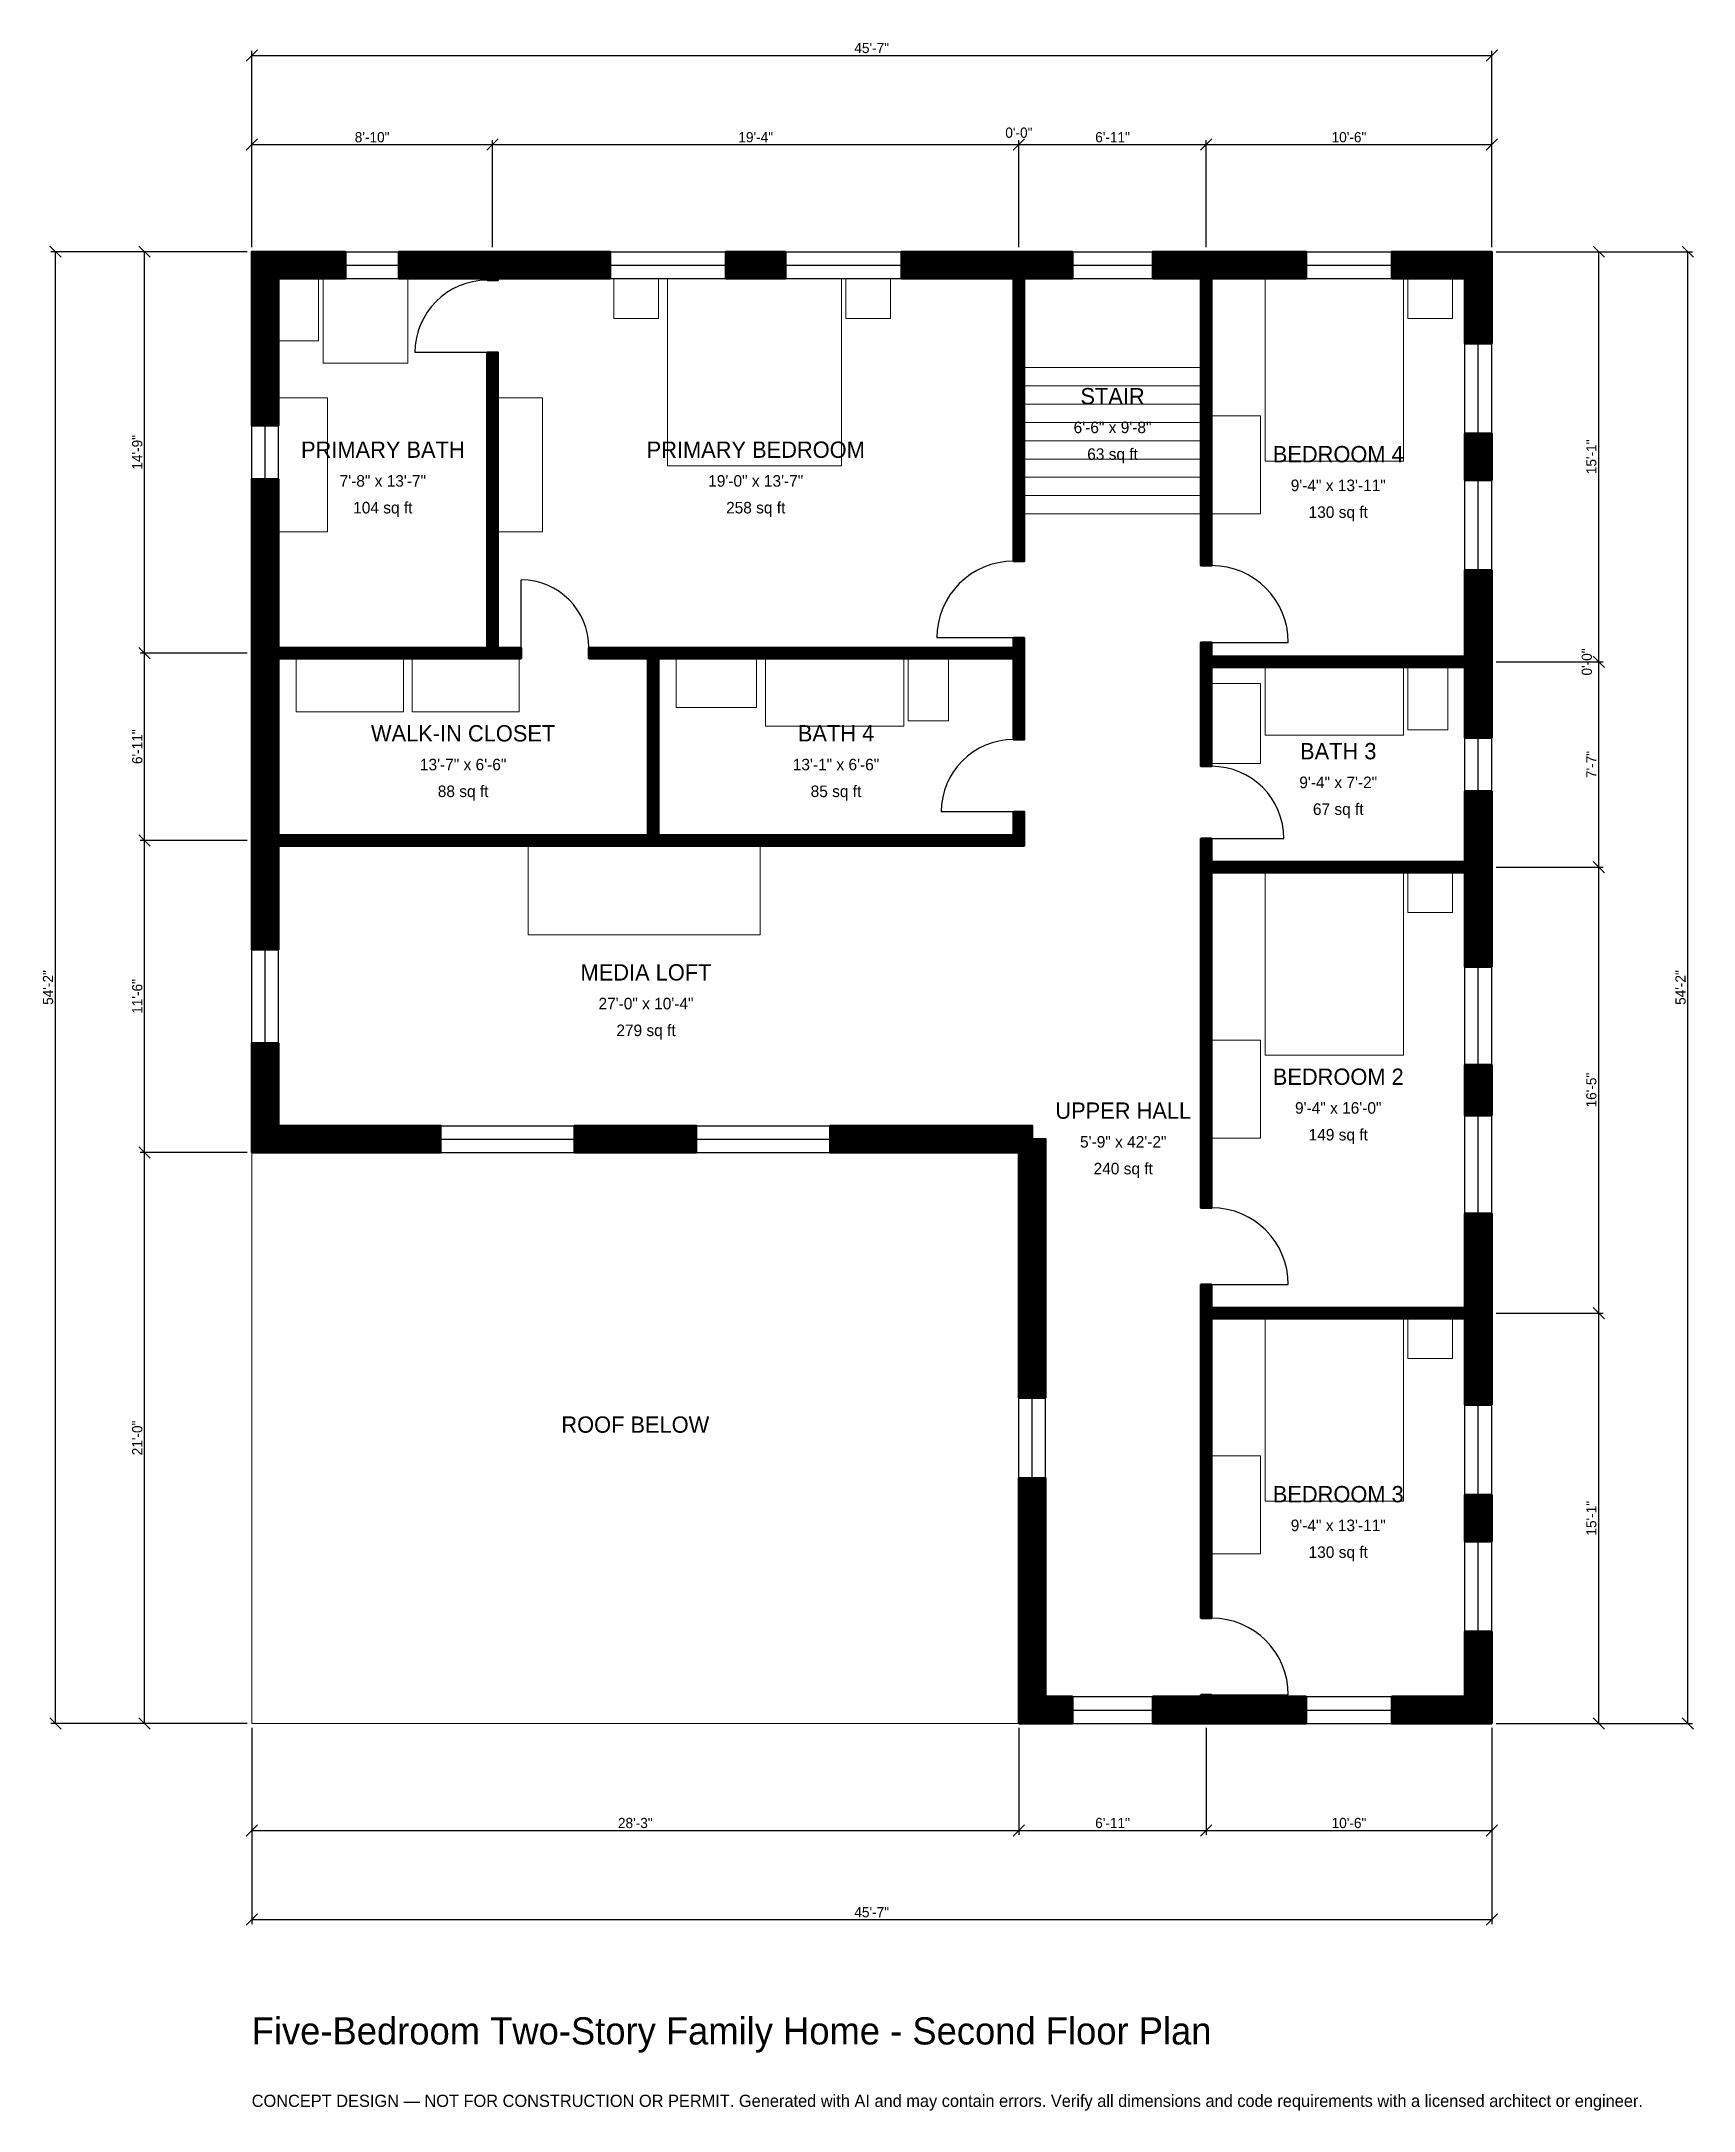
# Model space of a CAD drawing. Header units: inches. Extents: x -93 to 636, y -171 to 742.
import ezdxf
from ezdxf.enums import TextEntityAlignment as Align

# ---------------------------------------------------------------- set-up
doc = ezdxf.new("R2010")
doc.units = ezdxf.units.IN
doc.header["$MEASUREMENT"] = 0
doc.linetypes.add('DASHED', pattern=[0.6, 0.5, -0.1])
for name, color, linetype, lineweight in [('A-ANNO-DIMS', 1, 'Continuous', 13), ('A-ANNO-TEXT', 7, 'Continuous', 18), ('A-AREA-IDEN', 7, 'Continuous', 18), ('A-DOOR', 2, 'Continuous', 25), ('A-FLOR-FIXT', 9, 'Continuous', 13), ('A-FLOR-STRS', 3, 'Continuous', 18), ('A-FURN', 9, 'Continuous', 13), ('A-GLAZ', 4, 'Continuous', 25), ('A-SITE-PAVE', 8, 'Continuous', 13), ('A-WALL', 7, 'Continuous', 50), ('A-WALL-PATT', 8, 'Continuous', 13)]:
    doc.layers.add(name, color=color, linetype=linetype, lineweight=lineweight)
doc.dimstyles.new('PLAN', dxfattribs={"dimtxt": 4.5, "dimasz": 3, "dimexe": 2, "dimexo": 2, "dimgap": 1, "dimtad": 1, "dimdec": 0, "dimlunit": 4, "dimtsz": 2.5, "dimcen": 2.5, "dimclrd": 1, "dimclre": 1, "dimazin": 3, "dimtfac": 1, "dimtmove": 0, "dimatfit": 3})

msp = doc.modelspace()

# ---------------------------------------------------------------- hatches: boundary and pattern name
at = {"layer": 'A-WALL-PATT'}
h = msp.add_hatch(dxfattribs=at)
h.set_pattern_fill('ANSI31', color=8, scale=0.8)
h.paths.add_polyline_path([(0, 251.9685), (0, 251.9685), (0, 251.9685), (0, 263.7795), (0, 263.7795), (0, 300.1969), (11.811, 300.1969), (11.811, 263.7795), (83.3333, 263.7795), (83.3333, 251.9685), (11.811, 251.9685), (11.811, 251.9685), (0, 251.9685)])
h.paths.add_polyline_path([(0, 383.8583), (0, 387.4016), (0, 387.4016), (0, 392.126), (0, 392.126), (0, 395.6693), (0, 466.5354), (0, 470.0787), (0, 470.0787), (0, 474.8031), (0, 474.8031), (0, 478.3465), (0, 549.2126), (11.811, 549.2126), (11.811, 478.3465), (11.811, 474.8031), (103.937, 474.8031), (103.937, 605.1181), (108.6614, 605.1181), (108.6614, 474.8031), (118.8976, 474.8031), (118.8976, 470.0787), (108.6614, 470.0787), (103.937, 470.0787), (11.811, 470.0787), (11.811, 466.5354), (11.811, 395.6693), (11.811, 392.126), (174.8031, 392.126), (174.8031, 470.0787), (148.8189, 470.0787), (148.8189, 474.8031), (174.8031, 474.8031), (179.5276, 474.8031), (336.2205, 474.8031), (336.2205, 474.8031), (336.2205, 479.1339), (340.9449, 479.1339), (340.9449, 470.0787), (340.9449, 470.0787), (340.9449, 434.252), (336.2205, 434.252), (336.2205, 470.0787), (179.5276, 470.0787), (179.5276, 392.126), (336.2205, 392.126), (336.2205, 402.3622), (340.9449, 402.3622), (340.9449, 392.126), (340.9449, 387.4016), (336.2205, 387.4016), (179.5276, 387.4016), (174.8031, 387.4016), (11.811, 387.4016), (11.811, 383.8583), (11.811, 341.5354), (0, 341.5354), (0, 383.8583)])
h.paths.add_polyline_path([(0, 637.7953), (0, 637.7953), (0, 649.6063), (0, 649.6063), (0, 649.6063), (11.811, 649.6063), (11.811, 649.6063), (41.3386, 649.6063), (41.3386, 637.7953), (11.811, 637.7953), (11.811, 572.8346), (0, 572.8346), (0, 637.7953)])
h.paths.add_polyline_path([(100.3937, 649.6063), (103.937, 649.6063), (103.937, 649.6063), (108.6614, 649.6063), (108.6614, 649.6063), (112.2047, 649.6063), (158.1365, 649.6063), (158.1365, 637.7953), (112.2047, 637.7953), (108.6614, 637.7953), (108.6614, 637.0079), (103.937, 637.0079), (103.937, 637.7953), (100.3937, 637.7953), (64.9606, 637.7953), (64.9606, 649.6063), (100.3937, 649.6063)])
h.paths.add_polyline_path([(235.5643, 649.6063), (235.5643, 637.7953), (209.3176, 637.7953), (209.3176, 649.6063), (235.5643, 649.6063)])
h.paths.add_polyline_path([(332.6772, 649.6063), (336.2205, 649.6063), (336.2205, 649.6063), (340.9449, 649.6063), (340.9449, 649.6063), (344.4882, 649.6063), (362.2047, 649.6063), (362.2047, 637.7953), (344.4882, 637.7953), (340.9449, 637.7953), (340.9449, 522.0472), (340.9449, 522.0472), (340.9449, 512.9921), (336.2205, 512.9921), (336.2205, 517.3228), (336.2205, 517.3228), (336.2205, 637.7953), (332.6772, 637.7953), (286.7454, 637.7953), (286.7454, 649.6063), (332.6772, 649.6063)])
h.paths.add_polyline_path([(415.3543, 649.6063), (418.8976, 649.6063), (418.8976, 649.6063), (423.622, 649.6063), (423.622, 649.6063), (427.1654, 649.6063), (465.3543, 649.6063), (465.3543, 637.7953), (427.1654, 637.7953), (423.622, 637.7953), (423.622, 522.0472), (423.622, 517.3228), (423.622, 511.0236), (418.8976, 511.0236), (418.8976, 517.3228), (418.8976, 522.0472), (418.8976, 637.7953), (415.3543, 637.7953), (397.6378, 637.7953), (397.6378, 649.6063), (415.3543, 649.6063)])
h.paths.add_polyline_path([(535.4331, 649.6063), (535.4331, 649.6063), (547.2441, 649.6063), (547.2441, 649.6063), (547.2441, 649.6063), (547.2441, 637.7953), (547.2441, 637.7953), (547.2441, 609.1207), (535.4331, 609.1207), (535.4331, 637.7953), (503.1496, 637.7953), (503.1496, 649.6063), (535.4331, 649.6063)])
h.paths.add_polyline_path([(547.2441, 548.7533), (535.4331, 548.7533), (535.4331, 569.357), (547.2441, 569.357), (547.2441, 548.7533)])
h.paths.add_polyline_path([(547.2441, 474.4094), (547.2441, 470.8661), (547.2441, 470.8661), (547.2441, 466.1417), (547.2441, 466.1417), (547.2441, 462.5984), (547.2441, 435.0394), (535.4331, 435.0394), (535.4331, 462.5984), (535.4331, 466.1417), (423.622, 466.1417), (423.622, 422.4409), (418.8976, 422.4409), (418.8976, 466.1417), (418.8976, 466.1417), (418.8976, 470.8661), (418.8976, 477.1654), (423.622, 477.1654), (423.622, 470.8661), (535.4331, 470.8661), (535.4331, 474.4094), (535.4331, 508.9895), (547.2441, 508.9895), (547.2441, 474.4094)])
h.paths.add_polyline_path([(547.2441, 383.8583), (547.2441, 380.315), (547.2441, 380.315), (547.2441, 375.5906), (547.2441, 375.5906), (547.2441, 372.0472), (547.2441, 333.9895), (535.4331, 333.9895), (535.4331, 372.0472), (535.4331, 375.5906), (423.622, 375.5906), (423.622, 227.5591), (418.8976, 227.5591), (418.8976, 375.5906), (418.8976, 380.315), (418.8976, 390.5512), (423.622, 390.5512), (423.622, 380.315), (535.4331, 380.315), (535.4331, 383.8583), (535.4331, 411.4173), (547.2441, 411.4173), (547.2441, 383.8583)])
h.paths.add_polyline_path([(547.2441, 268.3727), (535.4331, 268.3727), (535.4331, 290.6824), (547.2441, 290.6824), (547.2441, 268.3727)])
h.paths.add_polyline_path([(547.2441, 187.0079), (547.2441, 183.4646), (547.2441, 183.4646), (547.2441, 178.7402), (547.2441, 178.7402), (547.2441, 175.1969), (547.2441, 140.6168), (535.4331, 140.6168), (535.4331, 175.1969), (535.4331, 178.7402), (423.622, 178.7402), (423.622, 46.4567), (418.8976, 46.4567), (418.8976, 178.7402), (418.8976, 183.4646), (418.8976, 193.7008), (423.622, 193.7008), (423.622, 183.4646), (535.4331, 183.4646), (535.4331, 187.0079), (535.4331, 225.0656), (547.2441, 225.0656), (547.2441, 187.0079)])
h.paths.add_polyline_path([(547.2441, 80.2493), (535.4331, 80.2493), (535.4331, 100.853), (547.2441, 100.853), (547.2441, 80.2493)])
h.paths.add_polyline_path([(547.2441, 11.811), (547.2441, 11.811), (547.2441, 0), (547.2441, 0), (547.2441, 0), (547.2441, 0), (535.4331, 0), (535.4331, 0), (503.1496, 0), (503.1496, 11.811), (535.4331, 11.811), (535.4331, 40.4856), (547.2441, 40.4856), (547.2441, 11.811)])
h.paths.add_polyline_path([(427.1654, 0), (423.622, 0), (423.622, 0), (418.8976, 0), (418.8976, 0), (415.3543, 0), (397.6378, 0), (397.6378, 11.811), (415.3543, 11.811), (418.8976, 11.811), (418.8976, 12.5984), (423.622, 12.5984), (423.622, 11.811), (427.1654, 11.811), (465.3543, 11.811), (465.3543, 0), (427.1654, 0)])
h.paths.add_polyline_path([(350.3937, 0), (350.3937, 0), (338.5827, 0), (338.5827, 0), (338.5826, 0), (338.5826, 0), (338.5826, 11.811), (338.5827, 11.811), (338.5827, 108.2677), (350.3937, 108.2677), (350.3937, 11.811), (362.2047, 11.811), (362.2047, 0), (350.3937, 0)])
h.paths.add_polyline_path([(338.5827, 251.9685), (255.2493, 251.9685), (255.2493, 263.7795), (344.4882, 263.7795), (344.4882, 257.874), (350.3937, 257.874), (350.3937, 143.7008), (338.5827, 143.7008), (338.5827, 251.9685)])
h.paths.add_polyline_path([(142.3885, 251.9685), (142.3885, 263.7795), (196.1942, 263.7795), (196.1942, 251.9685), (142.3885, 251.9685)])

# ---------------------------------------------------------------- linework, layer by layer
at = {"layer": 'A-DOOR'}
for p, q in [((103.937, 605.1181), (72.0472, 605.1181)), ((118.8976, 474.8031), (118.8976, 504.7244)), ((336.2205, 479.1339), (302.3622, 479.1339)), ((423.622, 477.1654), (457.4803, 477.1654)), ((336.2205, 402.3622), (304.3307, 402.3622)), ((423.622, 390.5512), (455.5118, 390.5512)), ((423.622, 193.7008), (457.4803, 193.7008)), ((423.622, 12.5984), (457.4803, 12.5984))]:
    msp.add_line(p, q, dxfattribs=at)
for centre, radius, start, end in [((103.937, 605.1181), 31.8898, 90, 180), ((336.2205, 479.1339), 33.8583, 90, 180), ((118.8976, 474.8031), 29.9213, 0, 90), ((423.622, 477.1654), 33.8583, 0, 90), ((336.2205, 402.3622), 31.8898, 90, 180), ((423.622, 390.5512), 31.8898, 0, 90), ((423.622, 193.7008), 33.8583, 0, 90), ((423.622, 12.5984), 33.8583, 0, 90)]:
    msp.add_arc(centre, radius, start, end, dxfattribs=at)
at = {"layer": 'A-FLOR-FIXT'}
for points in [[(11.811, 610.2362), (29.5276, 610.2362), (29.5276, 637.7953), (11.811, 637.7953)], [(31.4961, 600.3937), (68.8976, 600.3937), (68.8976, 637.7953), (31.4961, 637.7953)], [(11.811, 525.9843), (33.4646, 525.9843), (33.4646, 585.0394), (11.811, 585.0394)], [(187.4016, 448.4252), (222.8346, 448.4252), (222.8346, 470.0787), (187.4016, 470.0787)], [(226.7717, 440.1575), (287.7953, 440.1575), (287.7953, 470.0787), (226.7717, 470.0787)], [(289.7638, 442.5197), (307.4803, 442.5197), (307.4803, 470.0787), (289.7638, 470.0787)], [(447.2441, 436.2205), (508.2677, 436.2205), (508.2677, 466.1417), (447.2441, 466.1417)], [(510.2362, 438.5827), (527.9528, 438.5827), (527.9528, 466.1417), (510.2362, 466.1417)], [(423.622, 423.622), (445.2756, 423.622), (445.2756, 459.0551), (423.622, 459.0551)]]:
    msp.add_lwpolyline(points, close=True, dxfattribs=at)
at = {"layer": 'A-FLOR-STRS'}
for p, q in [((340.9449, 598.4252), (418.8976, 598.4252)), ((340.9449, 590.3543), (418.8976, 590.3543)), ((340.9449, 582.2835), (418.8976, 582.2835)), ((340.9449, 574.2126), (418.8976, 574.2126)), ((340.9449, 566.1417), (418.8976, 566.1417)), ((340.9449, 558.0709), (418.8976, 558.0709)), ((340.9449, 550), (418.8976, 550)), ((340.9449, 541.9291), (418.8976, 541.9291)), ((340.9449, 533.8583), (418.8976, 533.8583))]:
    msp.add_line(p, q, dxfattribs=at)
at = {"layer": 'A-FURN'}
for points in [[(159.8425, 620.0787), (179.5276, 620.0787), (179.5276, 637.7953), (159.8425, 637.7953)], [(183.4646, 555.1181), (260.2362, 555.1181), (260.2362, 637.7953), (183.4646, 637.7953)], [(262.2047, 620.0787), (281.8898, 620.0787), (281.8898, 637.7953), (262.2047, 637.7953)], [(447.2441, 557.0866), (508.2677, 557.0866), (508.2677, 637.7953), (447.2441, 637.7953)], [(510.2362, 620.0787), (529.9213, 620.0787), (529.9213, 637.7953), (510.2362, 637.7953)], [(108.6614, 525.9843), (128.3465, 525.9843), (128.3465, 585.0394), (108.6614, 585.0394)], [(423.622, 533.8583), (445.2756, 533.8583), (445.2756, 577.1654), (423.622, 577.1654)], [(19.685, 446.4567), (66.9291, 446.4567), (66.9291, 470.0787), (19.685, 470.0787)], [(70.8661, 446.4567), (118.1102, 446.4567), (118.1102, 470.0787), (70.8661, 470.0787)], [(122.0472, 348.0315), (224.4094, 348.0315), (224.4094, 387.4016), (122.0472, 387.4016)], [(447.2441, 294.8819), (508.2677, 294.8819), (508.2677, 375.5906), (447.2441, 375.5906)], [(510.2362, 357.874), (529.9213, 357.874), (529.9213, 375.5906), (510.2362, 375.5906)], [(423.622, 258.2677), (445.2756, 258.2677), (445.2756, 301.5748), (423.622, 301.5748)], [(447.2441, 98.0315), (508.2677, 98.0315), (508.2677, 178.7402), (447.2441, 178.7402)], [(510.2362, 161.0236), (529.9213, 161.0236), (529.9213, 178.7402), (510.2362, 178.7402)], [(423.622, 74.8031), (445.2756, 74.8031), (445.2756, 118.1102), (423.622, 118.1102)]]:
    msp.add_lwpolyline(points, close=True, dxfattribs=at)
at = {"layer": 'A-GLAZ'}
for p, q in [((41.3386, 649.6063), (64.9606, 649.6063)), ((158.1365, 649.6063), (209.3176, 649.6063)), ((235.5643, 649.6063), (286.7454, 649.6063)), ((362.2047, 649.6063), (397.6378, 649.6063)), ((465.3543, 649.6063), (503.1496, 649.6063)), ((41.3386, 643.7008), (64.9606, 643.7008)), ((158.1365, 643.7008), (209.3176, 643.7008)), ((235.5643, 643.7008), (286.7454, 643.7008)), ((362.2047, 643.7008), (397.6378, 643.7008)), ((465.3543, 643.7008), (503.1496, 643.7008)), ((41.3386, 637.7953), (64.9606, 637.7953)), ((158.1365, 637.7953), (209.3176, 637.7953)), ((235.5643, 637.7953), (286.7454, 637.7953)), ((362.2047, 637.7953), (397.6378, 637.7953)), ((465.3543, 637.7953), (503.1496, 637.7953)), ((535.4331, 569.357), (535.4331, 609.1207)), ((541.3386, 569.357), (541.3386, 609.1207)), ((547.2441, 569.357), (547.2441, 609.1207)), ((0, 549.2126), (0, 572.8346)), ((5.9055, 549.2126), (5.9055, 572.8346)), ((11.811, 549.2126), (11.811, 572.8346)), ((535.4331, 508.9895), (535.4331, 548.7533)), ((541.3386, 508.9895), (541.3386, 548.7533)), ((547.2441, 508.9895), (547.2441, 548.7533)), ((535.4331, 411.4173), (535.4331, 435.0394)), ((541.3386, 411.4173), (541.3386, 435.0394)), ((547.2441, 411.4173), (547.2441, 435.0394)), ((0, 300.1969), (0, 341.5354)), ((5.9055, 300.1969), (5.9055, 341.5354)), ((11.811, 300.1969), (11.811, 341.5354)), ((535.4331, 290.6824), (535.4331, 333.9895)), ((541.3386, 290.6824), (541.3386, 333.9895)), ((547.2441, 290.6824), (547.2441, 333.9895)), ((535.4331, 225.0656), (535.4331, 268.3727)), ((541.3386, 225.0656), (541.3386, 268.3727)), ((547.2441, 225.0656), (547.2441, 268.3727)), ((83.3333, 263.7795), (142.3885, 263.7795)), ((83.3333, 257.874), (142.3885, 257.874)), ((196.1942, 263.7795), (255.2493, 263.7795)), ((196.1942, 257.874), (255.2493, 257.874)), ((83.3333, 251.9685), (142.3885, 251.9685)), ((196.1942, 251.9685), (255.2493, 251.9685)), ((338.5827, 108.2677), (338.5827, 143.7008)), ((344.4882, 108.2677), (344.4882, 143.7008)), ((350.3937, 108.2677), (350.3937, 143.7008)), ((535.4331, 100.853), (535.4331, 140.6168)), ((541.3386, 100.853), (541.3386, 140.6168)), ((547.2441, 100.853), (547.2441, 140.6168)), ((535.4331, 40.4856), (535.4331, 80.2493)), ((541.3386, 40.4856), (541.3386, 80.2493)), ((547.2441, 40.4856), (547.2441, 80.2493)), ((362.2047, 11.811), (397.6378, 11.811)), ((465.3543, 11.811), (503.1496, 11.811)), ((362.2047, 5.9055), (397.6378, 5.9055)), ((362.2047, 0), (397.6378, 0)), ((465.3543, 5.9055), (503.1496, 5.9055)), ((465.3543, 0), (503.1496, 0))]:
    msp.add_line(p, q, dxfattribs=at)
at = {"layer": 'A-SITE-PAVE', "linetype": 'DASHED'}
msp.add_lwpolyline([(0, 0), (338.5827, 0), (338.5827, 251.9685), (0, 251.9685)], close=True, dxfattribs=at)
at = {"layer": 'A-WALL'}
for points in [[(0, 637.7953), (0, 637.7953), (0, 649.6063), (0, 649.6063), (0, 649.6063), (11.811, 649.6063), (11.811, 649.6063), (41.3386, 649.6063), (41.3386, 637.7953), (11.811, 637.7953), (11.811, 572.8346), (0, 572.8346), (0, 637.7953)], [(100.3937, 649.6063), (103.937, 649.6063), (103.937, 649.6063), (108.6614, 649.6063), (108.6614, 649.6063), (112.2047, 649.6063), (158.1365, 649.6063), (158.1365, 637.7953), (112.2047, 637.7953), (108.6614, 637.7953), (108.6614, 637.0079), (103.937, 637.0079), (103.937, 637.7953), (100.3937, 637.7953), (64.9606, 637.7953), (64.9606, 649.6063), (100.3937, 649.6063)], [(235.5643, 649.6063), (235.5643, 637.7953), (209.3176, 637.7953), (209.3176, 649.6063), (235.5643, 649.6063)], [(332.6772, 649.6063), (336.2205, 649.6063), (336.2205, 649.6063), (340.9449, 649.6063), (340.9449, 649.6063), (344.4882, 649.6063), (362.2047, 649.6063), (362.2047, 637.7953), (344.4882, 637.7953), (340.9449, 637.7953), (340.9449, 522.0472), (340.9449, 522.0472), (340.9449, 512.9921), (336.2205, 512.9921), (336.2205, 517.3228), (336.2205, 517.3228), (336.2205, 637.7953), (332.6772, 637.7953), (286.7454, 637.7953), (286.7454, 649.6063), (332.6772, 649.6063)], [(415.3543, 649.6063), (418.8976, 649.6063), (418.8976, 649.6063), (423.622, 649.6063), (423.622, 649.6063), (427.1654, 649.6063), (465.3543, 649.6063), (465.3543, 637.7953), (427.1654, 637.7953), (423.622, 637.7953), (423.622, 522.0472), (423.622, 517.3228), (423.622, 511.0236), (418.8976, 511.0236), (418.8976, 517.3228), (418.8976, 522.0472), (418.8976, 637.7953), (415.3543, 637.7953), (397.6378, 637.7953), (397.6378, 649.6063), (415.3543, 649.6063)], [(535.4331, 649.6063), (535.4331, 649.6063), (547.2441, 649.6063), (547.2441, 649.6063), (547.2441, 649.6063), (547.2441, 637.7953), (547.2441, 637.7953), (547.2441, 609.1207), (535.4331, 609.1207), (535.4331, 637.7953), (503.1496, 637.7953), (503.1496, 649.6063), (535.4331, 649.6063)], [(0, 383.8583), (0, 387.4016), (0, 387.4016), (0, 392.126), (0, 392.126), (0, 395.6693), (0, 466.5354), (0, 470.0787), (0, 470.0787), (0, 474.8031), (0, 474.8031), (0, 478.3465), (0, 549.2126), (11.811, 549.2126), (11.811, 478.3465), (11.811, 474.8031), (103.937, 474.8031), (103.937, 605.1181), (108.6614, 605.1181), (108.6614, 474.8031), (118.8976, 474.8031), (118.8976, 470.0787), (108.6614, 470.0787), (103.937, 470.0787), (11.811, 470.0787), (11.811, 466.5354), (11.811, 395.6693), (11.811, 392.126), (174.8031, 392.126), (174.8031, 470.0787), (148.8189, 470.0787), (148.8189, 474.8031), (174.8031, 474.8031), (179.5276, 474.8031), (336.2205, 474.8031), (336.2205, 474.8031), (336.2205, 479.1339), (340.9449, 479.1339), (340.9449, 470.0787), (340.9449, 470.0787), (340.9449, 434.252), (336.2205, 434.252), (336.2205, 470.0787), (179.5276, 470.0787), (179.5276, 392.126), (336.2205, 392.126), (336.2205, 402.3622), (340.9449, 402.3622), (340.9449, 392.126), (340.9449, 387.4016), (336.2205, 387.4016), (179.5276, 387.4016), (174.8031, 387.4016), (11.811, 387.4016), (11.811, 383.8583), (11.811, 341.5354), (0, 341.5354), (0, 383.8583)], [(547.2441, 548.7533), (535.4331, 548.7533), (535.4331, 569.357), (547.2441, 569.357), (547.2441, 548.7533)], [(547.2441, 474.4094), (547.2441, 470.8661), (547.2441, 470.8661), (547.2441, 466.1417), (547.2441, 466.1417), (547.2441, 462.5984), (547.2441, 435.0394), (535.4331, 435.0394), (535.4331, 462.5984), (535.4331, 466.1417), (423.622, 466.1417), (423.622, 422.4409), (418.8976, 422.4409), (418.8976, 466.1417), (418.8976, 466.1417), (418.8976, 470.8661), (418.8976, 477.1654), (423.622, 477.1654), (423.622, 470.8661), (535.4331, 470.8661), (535.4331, 474.4094), (535.4331, 508.9895), (547.2441, 508.9895), (547.2441, 474.4094)], [(547.2441, 383.8583), (547.2441, 380.315), (547.2441, 380.315), (547.2441, 375.5906), (547.2441, 375.5906), (547.2441, 372.0472), (547.2441, 333.9895), (535.4331, 333.9895), (535.4331, 372.0472), (535.4331, 375.5906), (423.622, 375.5906), (423.622, 227.5591), (418.8976, 227.5591), (418.8976, 375.5906), (418.8976, 380.315), (418.8976, 390.5512), (423.622, 390.5512), (423.622, 380.315), (535.4331, 380.315), (535.4331, 383.8583), (535.4331, 411.4173), (547.2441, 411.4173), (547.2441, 383.8583)], [(0, 251.9685), (0, 251.9685), (0, 251.9685), (0, 263.7795), (0, 263.7795), (0, 300.1969), (11.811, 300.1969), (11.811, 263.7795), (83.3333, 263.7795), (83.3333, 251.9685), (11.811, 251.9685), (11.811, 251.9685), (0, 251.9685)], [(547.2441, 268.3727), (535.4331, 268.3727), (535.4331, 290.6824), (547.2441, 290.6824), (547.2441, 268.3727)], [(142.3885, 251.9685), (142.3885, 263.7795), (196.1942, 263.7795), (196.1942, 251.9685), (142.3885, 251.9685)], [(338.5827, 251.9685), (255.2493, 251.9685), (255.2493, 263.7795), (344.4882, 263.7795), (344.4882, 257.874), (350.3937, 257.874), (350.3937, 143.7008), (338.5827, 143.7008), (338.5827, 251.9685)], [(547.2441, 187.0079), (547.2441, 183.4646), (547.2441, 183.4646), (547.2441, 178.7402), (547.2441, 178.7402), (547.2441, 175.1969), (547.2441, 140.6168), (535.4331, 140.6168), (535.4331, 175.1969), (535.4331, 178.7402), (423.622, 178.7402), (423.622, 46.4567), (418.8976, 46.4567), (418.8976, 178.7402), (418.8976, 183.4646), (418.8976, 193.7008), (423.622, 193.7008), (423.622, 183.4646), (535.4331, 183.4646), (535.4331, 187.0079), (535.4331, 225.0656), (547.2441, 225.0656), (547.2441, 187.0079)], [(350.3937, 0), (350.3937, 0), (338.5827, 0), (338.5827, 0), (338.5826, 0), (338.5826, 0), (338.5826, 11.811), (338.5827, 11.811), (338.5827, 108.2677), (350.3937, 108.2677), (350.3937, 11.811), (362.2047, 11.811), (362.2047, 0), (350.3937, 0)], [(547.2441, 80.2493), (535.4331, 80.2493), (535.4331, 100.853), (547.2441, 100.853), (547.2441, 80.2493)], [(547.2441, 11.811), (547.2441, 11.811), (547.2441, 0), (547.2441, 0), (547.2441, 0), (547.2441, 0), (535.4331, 0), (535.4331, 0), (503.1496, 0), (503.1496, 11.811), (535.4331, 11.811), (535.4331, 40.4856), (547.2441, 40.4856), (547.2441, 11.811)], [(427.1654, 0), (423.622, 0), (423.622, 0), (418.8976, 0), (418.8976, 0), (415.3543, 0), (397.6378, 0), (397.6378, 11.811), (415.3543, 11.811), (418.8976, 11.811), (418.8976, 12.5984), (423.622, 12.5984), (423.622, 11.811), (427.1654, 11.811), (465.3543, 11.811), (465.3543, 0), (427.1654, 0)]]:
    msp.add_lwpolyline(points, close=True, dxfattribs=at)

# ---------------------------------------------------------------- texts
at = {"layer": 'A-ANNO-TEXT'}
for s, height, p in [('Five-Bedroom Two-Story Family Home - Second Floor Plan', 12, (0, -141.7323)), ('CONCEPT DESIGN — NOT FOR CONSTRUCTION OR PERMIT. Generated with AI and may contain errors. Verify all dimensions and code requirements with a licensed architect or engineer.', 5.4, (0, -169.2913))]:
    msp.add_text(s, height=height, dxfattribs=at).set_placement(p)
at = {"layer": 'A-AREA-IDEN'}
for s, height, p in [('STAIR', 7.2, (379.9213, 585.8268)), ('6\'-6" x 9\'-8"', 5.1, (379.9213, 572.0472)), ('PRIMARY BATH', 7.2, (57.874, 562.2047)), ('PRIMARY BEDROOM', 7.2, (222.4409, 562.2047)), ('63 sq ft', 5.1, (379.9213, 560.2362)), ('BEDROOM 4', 7.2, (479.5276, 560.2362)), ('7\'-8" x 13\'-7"', 5.1, (57.874, 548.4252)), ('19\'-0" x 13\'-7"', 5.1, (222.4409, 548.4252)), ('9\'-4" x 13\'-11"', 5.1, (479.5276, 546.4567)), ('104 sq ft', 5.1, (57.874, 536.6142)), ('258 sq ft', 5.1, (222.4409, 536.6142)), ('130 sq ft', 5.1, (479.5276, 534.6457)), ('WALK-IN CLOSET', 7.2, (93.3071, 437.0079)), ('BATH 4', 7.2, (257.874, 437.0079)), ('BATH 3', 7.2, (479.5276, 429.1339)), ('13\'-7" x 6\'-6"', 5.1, (93.3071, 423.2283)), ('13\'-1" x 6\'-6"', 5.1, (257.874, 423.2283)), ('88 sq ft', 5.1, (93.3071, 411.4173)), ('85 sq ft', 5.1, (257.874, 411.4173)), ('9\'-4" x 7\'-2"', 5.1, (479.5276, 415.3543)), ('67 sq ft', 5.1, (479.5276, 403.5433)), ('MEDIA LOFT', 7.2, (174.0157, 331.4961)), ('27\'-0" x 10\'-4"', 5.1, (174.0157, 317.7165)), ('279 sq ft', 5.1, (174.0157, 305.9055)), ('BEDROOM 2', 7.2, (479.5276, 285.4331)), ('UPPER HALL', 7.2, (384.6457, 270.4724)), ('9\'-4" x 16\'-0"', 5.1, (479.5276, 271.6535)), ('5\'-9" x 42\'-2"', 5.1, (384.6457, 256.6929)), ('149 sq ft', 5.1, (479.5276, 259.8425)), ('240 sq ft', 5.1, (384.6457, 244.8819)), ('ROOF BELOW', 7.2, (169.2913, 131.8898)), ('BEDROOM 3', 7.2, (479.5276, 101.1811)), ('9\'-4" x 13\'-11"', 5.1, (479.5276, 87.4016)), ('130 sq ft', 5.1, (479.5276, 75.5906))]:
    msp.add_text(s, height=height, dxfattribs=at).set_placement(p, align=Align.MIDDLE_CENTER)

# ---------------------------------------------------------------- dimensions: what is measured, and where the dimension line sits
at = {"layer": 'A-ANNO-DIMS'}
for base, p1, p2, text in [((0, 736.2205), (0, 649.6063), (547.2441, 649.6063), '45\'-7"'), ((338.5827, 696.8504), (338.5827, 649.6063), (338.5827, 649.6063), '0\'-0"'), ((0, 696.8504), (0, 649.6063), (106.2992, 649.6063), '8\'-10"'), ((106.2992, 696.8504), (106.2992, 649.6063), (338.5827, 649.6063), '19\'-4"'), ((338.5827, 696.8504), (338.5827, 649.6063), (421.2598, 649.6063), '6\'-11"'), ((421.2598, 696.8504), (421.2598, 649.6063), (547.2441, 649.6063), '10\'-6"'), ((0, -47.2441), (0, 0), (338.5827, 0), '28\'-3"'), ((0, -86.6142), (0, 0), (547.2441, 0), '45\'-7"'), ((338.5827, -47.2441), (338.5827, 0), (421.2598, 0), '6\'-11"'), ((421.2598, -47.2441), (421.2598, 0), (547.2441, 0), '10\'-6"')]:
    msp.add_linear_dim(base=base, p1=p1, p2=p2, text=text, dimstyle='PLAN', dxfattribs=at).render()
for base, p1, p2, text in [((-86.6142, 0), (0, 0), (0, 649.6063), '54\'-2"'), ((-47.2441, 472.4409), (0, 472.4409), (0, 649.6063), '14\'-9"'), ((594.4882, 468.5039), (547.2441, 468.5039), (547.2441, 649.6063), '15\'-1"'), ((633.8583, 0), (547.2441, 0), (547.2441, 649.6063), '54\'-2"'), ((-47.2441, 389.7638), (0, 389.7638), (0, 472.4409), '6\'-11"'), ((594.4882, 468.5039), (547.2441, 468.5039), (547.2441, 468.5039), '0\'-0"'), ((594.4882, 377.9528), (547.2441, 377.9528), (547.2441, 468.5039), '7\'-7"'), ((-47.2441, 251.9685), (0, 251.9685), (0, 389.7638), '11\'-6"'), ((594.4882, 181.1024), (547.2441, 181.1024), (547.2441, 377.9528), '16\'-5"'), ((-47.2441, 0), (0, 0), (0, 251.9685), '21\'-0"'), ((594.4882, 0), (547.2441, 0), (547.2441, 181.1024), '15\'-1"')]:
    msp.add_linear_dim(base=base, p1=p1, p2=p2, angle=90, text=text, dimstyle='PLAN', dxfattribs=at).render()

doc.saveas('drawing.dxf')
